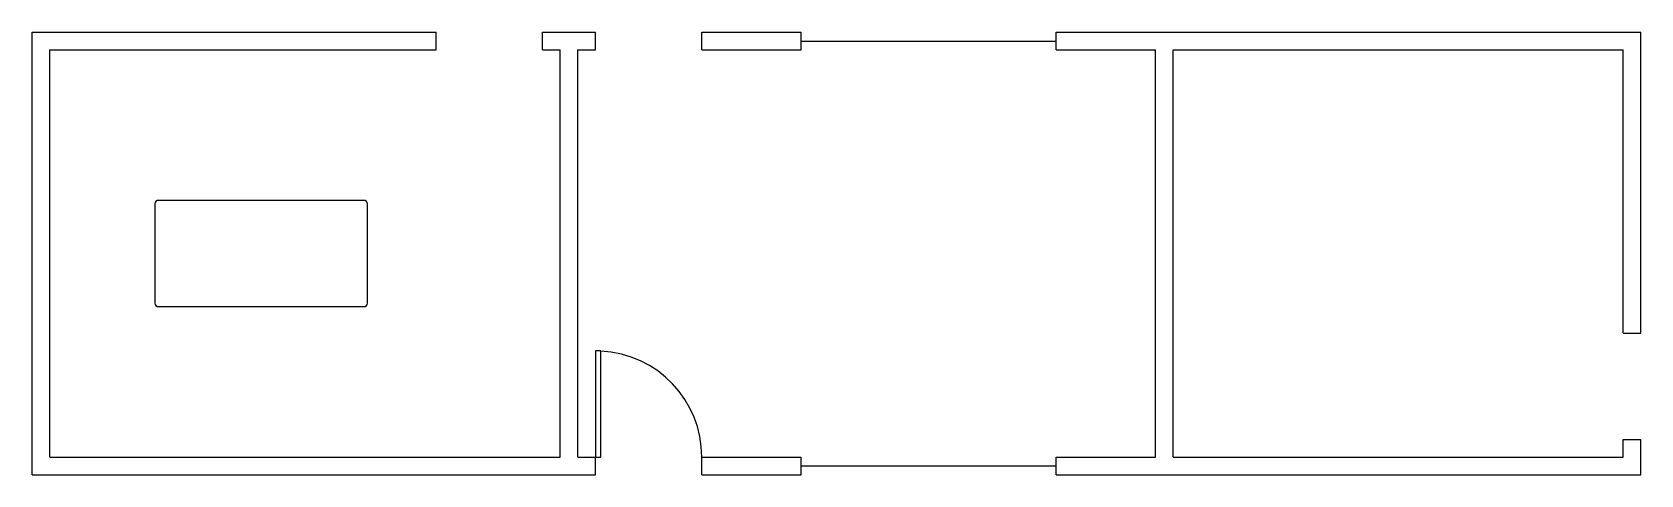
# Model space of a CAD drawing. Header units: inches. Extents: x 88 to 542, y 110 to 235.
import ezdxf

# ---------------------------------------------------------------- set-up
doc = ezdxf.new("R2010")
doc.units = ezdxf.units.IN
for name, color, linetype in [('Furniture', 2, 'Continuous'), ('Glass', 6, 'Continuous'), ('Walls', 1, 'Continuous')]:
    doc.layers.add(name, color=color, linetype=linetype)

# ---------------------------------------------------------------- blocks, each defined once
blk = doc.blocks.new('Desk')
blk.add_lwpolyline([(-30, 1, 0.414214), (-29, 0), (29, 0, 0.414214), (30, 1), (30, 29, 0.414214), (29, 30), (-29, 30, 0.414214), (-30, 29)], format="xyb", close=True)
blk = doc.blocks.new('Door')
at = {"layer": 'Furniture'}
blk.add_lwpolyline([(0, 0), (1.5, 0), (1.5, 30), (0, 30)], close=True, dxfattribs=at)
blk.add_arc((0, 0), 30, 0, 87.1376, dxfattribs=at)

msp = doc.modelspace()

# ---------------------------------------------------------------- linework, layer by layer
at = {"layer": 'Glass'}
for p, q in [((304.53, 232.9), (376.53, 232.9)), ((304.53, 112.9), (376.53, 112.9))]:
    msp.add_line(p, q, dxfattribs=at)
at = {"layer": 'Walls'}
for p, q in [((87.53, 110.4), (87.53, 235.4)), ((87.53, 235.4), (201.53, 235.4)), ((201.53, 230.4), (201.53, 235.4)), ((231.53, 230.4), (231.53, 235.4)), ((231.53, 235.4), (246.53, 235.4)), ((246.53, 230.4), (246.53, 235.4)), ((276.53, 230.4), (276.53, 235.4)), ((276.53, 235.4), (304.53, 235.4)), ((304.53, 230.4), (304.53, 235.4)), ((376.53, 230.4), (376.53, 235.4)), ((376.53, 235.4), (541.53, 235.4)), ((541.53, 150.4), (541.53, 235.4)), ((92.53, 115.4), (92.53, 230.4)), ((92.53, 230.4), (201.53, 230.4)), ((231.53, 230.4), (236.53, 230.4)), ((236.53, 115.4), (236.53, 230.4)), ((241.53, 115.4), (241.53, 230.4)), ((241.53, 230.4), (246.53, 230.4)), ((276.53, 230.4), (304.53, 230.4)), ((376.53, 230.4), (404.53, 230.4)), ((404.53, 115.4), (404.53, 230.4)), ((409.53, 115.4), (409.53, 230.4)), ((409.53, 230.4), (536.53, 230.4)), ((536.53, 150.4), (536.53, 230.4)), ((536.53, 150.4), (541.53, 150.4)), ((536.53, 115.4), (536.53, 120.4)), ((536.53, 120.4), (541.53, 120.4)), ((541.53, 110.4), (541.53, 120.4)), ((92.53, 115.4), (236.53, 115.4)), ((241.53, 115.4), (246.53, 115.4)), ((246.53, 110.4), (246.53, 115.4)), ((276.53, 110.4), (276.53, 115.4)), ((276.53, 115.4), (304.53, 115.4)), ((304.53, 110.4), (304.53, 115.4)), ((376.53, 110.4), (376.53, 115.4)), ((376.53, 115.4), (404.53, 115.4)), ((409.53, 115.4), (536.53, 115.4)), ((87.53, 110.4), (246.53, 110.4)), ((276.53, 110.4), (304.53, 110.4)), ((376.53, 110.4), (541.53, 110.4))]:
    msp.add_line(p, q, dxfattribs=at)

# ---------------------------------------------------------------- block references
at = {"layer": 'Furniture'}
for name, p in [('Desk', (152.17, 157.9)), ('Door', (246.53, 115.4))]:
    msp.add_blockref(name, p, dxfattribs=at)

doc.saveas('drawing.dxf')
